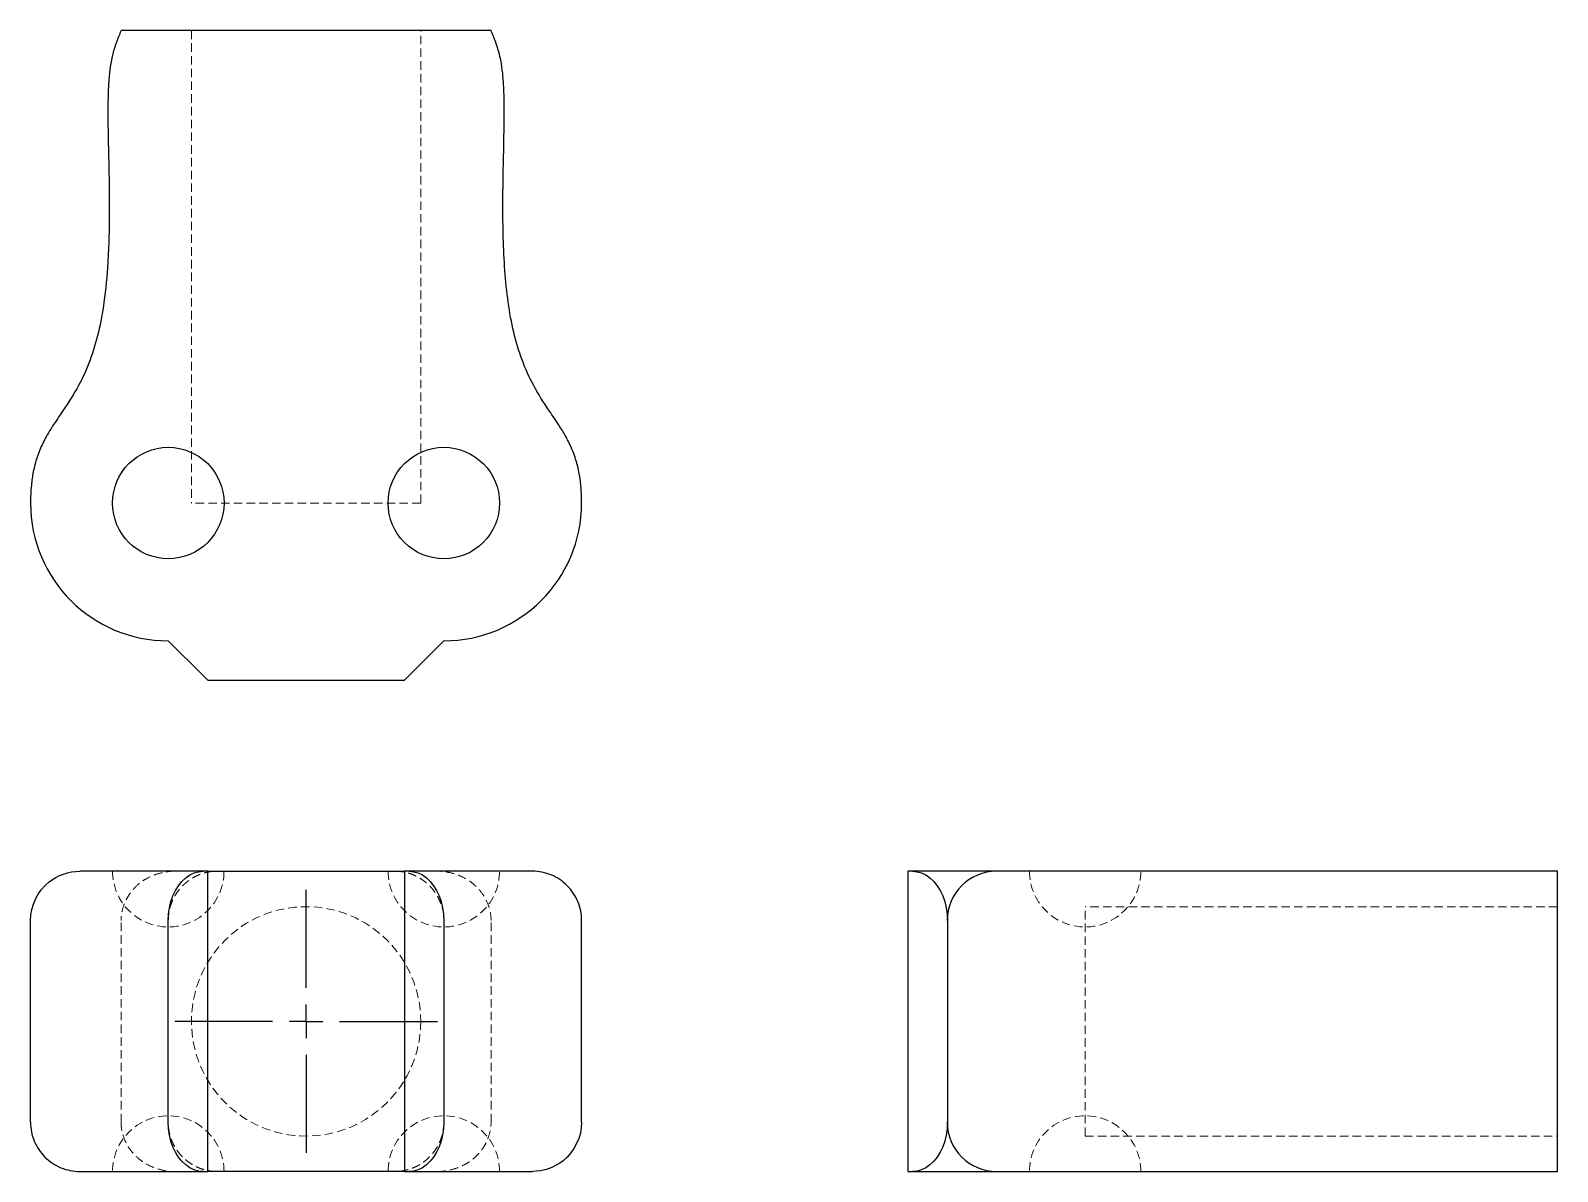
# Model space of a CAD drawing. Header units: millimetres. Extents: x 42 to 270, y 35 to 205.
import ezdxf

# ---------------------------------------------------------------- set-up
doc = ezdxf.new("R2010")
doc.units = ezdxf.units.MM
doc.linetypes.add('HIDDEN', pattern=[1.905, 1.27, -0.635])
doc.layers.add('10', color=7, linetype='Continuous')

# ---------------------------------------------------------------- blocks, each defined once
blk = doc.blocks.new('SW_CENTERMARKSYMBOL_0')
at = {"layer": '10', "color": 0}
for p, q in [((0, 5), (0, 19.64)), ((0, 0), (0, 2.5)), ((-5, 0), (-19.64, 0)), ((0, 0), (-2.5, 0)), ((0, 0), (0, -2.5)), ((0, 0), (2.5, 0)), ((5, 0), (19.64, 0)), ((0, -5), (0, -19.64))]:
    blk.add_line(p, q, dxfattribs=at)

msp = doc.modelspace()

# ---------------------------------------------------------------- linework, layer by layer
at = {"color": 7, "linetype": 'Continuous', "lineweight": 25}
for p, q in [((102.63, 205.11), (63.37, 205.11)), ((62.4, 113.89), (67.6, 108.68)), ((98.4, 108.68), (103.6, 113.89)), ((68.29, 108), (67.6, 108.68)), ((68.29, 108), (97.71, 108)), ((98.4, 108.68), (97.71, 108)), ((62.4, 79.44), (49.16, 79.44)), ((67.6, 79.44), (62.4, 79.44)), ((68.29, 79.44), (67.6, 79.44)), ((68.29, 34.56), (68.29, 79.44)), ((68.29, 79.44), (97.71, 79.44)), ((97.71, 79.44), (97.71, 34.56)), ((98.4, 79.44), (97.71, 79.44)), ((103.6, 79.44), (98.4, 79.44)), ((116.84, 79.44), (103.6, 79.44)), ((173, 79.44), (173, 34.56)), ((173.68, 79.44), (173, 79.44)), ((186.24, 79.44), (173.68, 79.44)), ((199.48, 79.44), (186.24, 79.44)), ((41.8, 41.92), (41.8, 72.08)), ((62.4, 41.92), (62.4, 72.08)), ((103.6, 72.08), (103.6, 41.92)), ((124.2, 41.92), (124.2, 72.08)), ((178.89, 72.08), (178.89, 41.92)), ((270.11, 41.92), (270.11, 72.08)), ((49.16, 34.56), (62.4, 34.56)), ((62.4, 34.56), (67.6, 34.56)), ((67.6, 34.56), (68.29, 34.56)), ((97.71, 34.56), (68.29, 34.56)), ((97.71, 34.56), (98.4, 34.56)), ((98.4, 34.56), (103.6, 34.56)), ((103.6, 34.56), (116.84, 34.56)), ((173, 34.56), (173.68, 34.56)), ((173.68, 34.56), (186.24, 34.56)), ((186.24, 34.56), (199.48, 34.56))]:
    msp.add_line(p, q, dxfattribs=at)
at = {"color": 7, "linetype": 'HIDDEN', "lineweight": 18}
for p, q in [((65.86, 205.11), (65.86, 134.48)), ((100.14, 134.48), (100.14, 205.11)), ((100.14, 134.48), (65.86, 134.48)), ((199.48, 39.86), (199.48, 74.14)), ((270.11, 74.14), (199.48, 74.14)), ((55.34, 41.92), (55.34, 72.08)), ((110.66, 41.92), (110.66, 72.08)), ((199.48, 39.86), (270.11, 39.86))]:
    msp.add_line(p, q, dxfattribs=at)
at = {"color": 7, "linetype": 'HIDDEN', "lineweight": 18, "flags": 128}
for points in [[(55.34, 205.11), (55.34, 205.11)], [(110.66, 205.11), (110.66, 205.11)]]:
    msp.add_lwpolyline(points, dxfattribs=at)
at = {"color": 7, "linetype": 'Continuous', "lineweight": 25, "flags": 128}
for points in [[(62.4, 72.08), (62.45, 73.04), (62.58, 73.99), (62.8, 74.9), (63.1, 75.76), (63.48, 76.56), (63.93, 77.28), (64.44, 77.92), (65, 78.45), (65.61, 78.88), (66.26, 79.19), (66.92, 79.37), (67.6, 79.44)], [(98.4, 79.44), (99.08, 79.37), (99.74, 79.19), (100.39, 78.88), (101, 78.45), (101.56, 77.92), (102.07, 77.28), (102.52, 76.56), (102.9, 75.76), (103.2, 74.9), (103.42, 73.99), (103.55, 73.04), (103.6, 72.08)], [(173.68, 79.44), (174.36, 79.37), (175.03, 79.19), (175.67, 78.88), (176.28, 78.45), (176.85, 77.92), (177.36, 77.28), (177.81, 76.56), (178.19, 75.76), (178.49, 74.9), (178.71, 73.99), (178.84, 73.04), (178.89, 72.08)], [(67.6, 34.56), (66.92, 34.63), (66.26, 34.81), (65.61, 35.12), (65, 35.55), (64.44, 36.08), (63.93, 36.72), (63.48, 37.44), (63.1, 38.24), (62.8, 39.1), (62.58, 40.01), (62.45, 40.96), (62.4, 41.92)], [(103.6, 41.92), (103.55, 40.96), (103.42, 40.01), (103.2, 39.1), (102.9, 38.24), (102.52, 37.44), (102.07, 36.72), (101.56, 36.08), (101, 35.55), (100.39, 35.12), (99.74, 34.81), (99.08, 34.63), (98.4, 34.56)], [(178.89, 41.92), (178.84, 40.96), (178.71, 40.01), (178.49, 39.1), (178.19, 38.24), (177.81, 37.44), (177.36, 36.72), (176.85, 36.08), (176.28, 35.55), (175.67, 35.12), (175.03, 34.81), (174.36, 34.63), (173.68, 34.56)]]:
    msp.add_lwpolyline(points, dxfattribs=at)
at = {"color": 7, "linetype": 'Continuous', "lineweight": 25}
for centre in [(62.4, 134.48), (103.6, 134.48)]:
    msp.add_circle(centre, 8.33, dxfattribs=at)
at = {"color": 7, "linetype": 'HIDDEN', "lineweight": 18}
msp.add_circle((83, 57), 17.14, dxfattribs=at)
at = {"color": 7, "linetype": 'Continuous', "lineweight": 25}
for centre, radius, start, end in [((62.4, 134.48), 20.6, 180, 270), ((103.6, 134.48), 20.6, 270, 0), ((186.24, 72.08), 7.36, 90, 180), ((186.24, 41.92), 7.36, 180, 270)]:
    msp.add_arc(centre, radius, start, end, dxfattribs=at)
at = {"color": 7, "linetype": 'HIDDEN', "lineweight": 18}
for centre, start, end in [((62.4, 79.44), 180, 0), ((103.6, 79.44), 180, 0), ((199.48, 79.44), 180, 0), ((62.4, 34.56), 0, 180), ((103.6, 34.56), 0, 180), ((199.48, 34.56), 0, 180)]:
    msp.add_arc(centre, 8.33, start, end, dxfattribs=at)
at = {"color": 7, "linetype": 'Continuous', "lineweight": 25}
for points, knots in [([(55.34, 205.11), (55.23, 204.85), (54.91, 204.08), (54.49, 203), (54.17, 201.88), (53.98, 201.13), (53.72, 199.8), (53.58, 198.58), (53.44, 196.9), (53.28, 191.85), (53.49, 186.83), (53.58, 179.94), (53.59, 175.35), (53.34, 169.61), (52.76, 163.24), (51.36, 157.08), (49.06, 152), (47.15, 148.97), (45.56, 146.7), (44.68, 145.31), (44.06, 144.28), (43.15, 142.47), (42.39, 140.18), (42.07, 138.44), (41.84, 136.5), (41.8, 135.33), (41.8, 134.48)], [0.56143, 0.56143, 0.56143, 0.56143, 0.587061, 0.631536, 0.637095, 0.653773, 0.67601, 0.720485, 0.742722, 0.809434, 1.165231, 1.25418, 1.521027, 1.654451, 1.876824, 2.23262, 2.410519, 2.588417, 2.677366, 2.688485, 2.721841, 2.766315, 2.81079, 2.855264, 2.877502, 2.944213, 2.944213, 2.944213, 2.944213]), ([(63.37, 205.11), (62.86, 205.11), (62.36, 205.11), (61.38, 205.11), (60.89, 205.11), (59.94, 205.11), (59.48, 205.11), (58.83, 205.11), (58.62, 205.11), (58.22, 205.11), (58.02, 205.11), (57.45, 205.11), (57.11, 205.11), (56.66, 205.11), (56.51, 205.11), (56.25, 205.11), (56.13, 205.11), (55.81, 205.11), (55.64, 205.11), (55.41, 205.11), (55.34, 205.11), (55.34, 205.11)], [0, 0, 0, 0, 0.125, 0.125, 0.25, 0.25, 0.375, 0.375, 0.4375, 0.4375, 0.5, 0.5, 0.625, 0.625, 0.6875, 0.6875, 0.75, 0.75, 0.875, 0.875, 1, 1, 1, 1]), ([(110.66, 205.11), (110.66, 205.11), (110.6, 205.11), (110.37, 205.11), (110.2, 205.11), (109.77, 205.11), (109.51, 205.11), (108.9, 205.11), (108.55, 205.11), (107.99, 205.11), (107.8, 205.11), (107.39, 205.11), (107.17, 205.11), (106.52, 205.11), (106.07, 205.11), (105.12, 205.11), (104.63, 205.11), (103.64, 205.11), (103.14, 205.11), (102.63, 205.11)], [0, 0, 0, 0, 0.125, 0.125, 0.25, 0.25, 0.375, 0.375, 0.5, 0.5, 0.5625, 0.5625, 0.625, 0.625, 0.75, 0.75, 0.875, 0.875, 1, 1, 1, 1]), ([(124.2, 134.48), (124.2, 135.61), (124.12, 137.39), (123.61, 140.19), (122.85, 142.47), (121.86, 144.45), (120.63, 146.42), (118.85, 148.98), (116.94, 152), (114.64, 157.08), (113, 164.33), (112.37, 174.07), (112.44, 183.31), (112.64, 190.36), (112.63, 195.11), (112.53, 197.67), (112.28, 199.8), (112.01, 201.21), (111.6, 202.75), (111.09, 204.08), (110.77, 204.85), (110.66, 205.11)], [0, 0, 0, 0, 0.088949, 0.133424, 0.177898, 0.222373, 0.266847, 0.355797, 0.533695, 0.711593, 1.06739, 1.423186, 1.778983, 2.04583, 2.134779, 2.223728, 2.268203, 2.29044, 2.312678, 2.357152, 2.382796, 2.382796, 2.382796, 2.382796]), ([(41.8, 72.08), (41.8, 74.28), (43.65, 78.09), (47.51, 79.44), (49.16, 79.44)], [0, 0, 0, 0, 0.571429, 1, 1, 1, 1]), ([(124.2, 72.08), (124.2, 73.04), (124.01, 74.01), (123.27, 75.79), (122.72, 76.6), (121.36, 77.96), (120.55, 78.51), (118.77, 79.25), (117.8, 79.44), (116.84, 79.44)], [0, 0, 0, 0, 0.25, 0.25, 0.5, 0.5, 0.75, 0.75, 1, 1, 1, 1]), ([(270.11, 79.44), (269.41, 79.44), (268.71, 79.44), (267.66, 79.44), (267.3, 79.44), (266.59, 79.44), (266.23, 79.44), (265.5, 79.44), (265.12, 79.44), (264.37, 79.44), (263.99, 79.44), (263.23, 79.44), (262.84, 79.44), (262.07, 79.44), (261.69, 79.44), (260.52, 79.44), (259.75, 79.44), (258.2, 79.44), (257.42, 79.44), (255.1, 79.44), (253.55, 79.44), (250.48, 79.44), (248.94, 79.44), (245.89, 79.44), (244.36, 79.44), (241.32, 79.44), (239.79, 79.44), (236.74, 79.44), (233.69, 79.44), (230.65, 79.44), (227.61, 79.44), (226.1, 79.44), (223.11, 79.44), (221.63, 79.44), (218.72, 79.44), (217.29, 79.44), (215.19, 79.44), (214.51, 79.44), (213.15, 79.44), (212.49, 79.44), (211.18, 79.44), (210.54, 79.44), (209.26, 79.44), (208.63, 79.44), (207.37, 79.44), (206.74, 79.44), (205.75, 79.44), (205.41, 79.44), (204.72, 79.44), (204.37, 79.44), (203.28, 79.44), (202.52, 79.44), (201.01, 79.44), (200.25, 79.44), (199.48, 79.44)], [0, 0, 0, 0, 0.03125, 0.03125, 0.046875, 0.046875, 0.0625, 0.0625, 0.078125, 0.078125, 0.09375, 0.09375, 0.109375, 0.109375, 0.125, 0.125, 0.15625, 0.15625, 0.1875, 0.1875, 0.25, 0.25, 0.3125, 0.3125, 0.375, 0.375, 0.4375, 0.4375, 0.5, 0.5625, 0.5625, 0.625, 0.625, 0.6875, 0.6875, 0.75, 0.75, 0.78125, 0.78125, 0.8125, 0.8125, 0.84375, 0.84375, 0.875, 0.875, 0.90625, 0.90625, 0.921875, 0.921875, 0.9375, 0.9375, 0.96875, 0.96875, 1, 1, 1, 1]), ([(270.11, 72.08), (270.11, 72.59), (270.11, 73.09), (270.11, 74.06), (270.11, 74.55), (270.11, 75.45), (270.11, 75.88), (270.11, 76.69), (270.11, 77.06), (270.11, 77.56), (270.11, 77.72), (270.11, 78.01), (270.11, 78.15), (270.11, 78.53), (270.11, 78.74), (270.11, 79.08), (270.11, 79.22), (270.11, 79.39), (270.11, 79.44), (270.11, 79.44)], [0, 0, 0, 0, 0.125, 0.125, 0.25, 0.25, 0.375, 0.375, 0.5, 0.5, 0.5625, 0.5625, 0.625, 0.625, 0.75, 0.75, 0.875, 0.875, 1, 1, 1, 1]), ([(41.8, 41.92), (41.8, 40.96), (41.99, 39.99), (42.73, 38.21), (43.28, 37.4), (44.64, 36.04), (45.45, 35.49), (47.23, 34.75), (48.2, 34.56), (49.16, 34.56)], [0, 0, 0, 0, 0.25, 0.25, 0.5, 0.5, 0.75, 0.75, 1, 1, 1, 1]), ([(124.2, 41.92), (124.2, 39.72), (122.35, 35.91), (118.49, 34.56), (116.84, 34.56)], [0, 0, 0, 0, 0.571429, 1, 1, 1, 1]), ([(270.11, 34.56), (270.11, 34.56), (270.11, 34.61), (270.11, 34.78), (270.11, 34.91), (270.11, 35.26), (270.11, 35.47), (270.11, 35.85), (270.11, 35.98), (270.11, 36.28), (270.11, 36.43), (270.11, 36.94), (270.11, 37.31), (270.11, 37.9), (270.11, 38.11), (270.11, 38.54), (270.11, 38.77), (270.11, 39.45), (270.11, 39.92), (270.11, 40.9), (270.11, 41.41), (270.11, 41.92)], [0, 0, 0, 0, 0.125, 0.125, 0.25, 0.25, 0.375, 0.375, 0.4375, 0.4375, 0.5, 0.5, 0.625, 0.625, 0.6875, 0.6875, 0.75, 0.75, 0.875, 0.875, 1, 1, 1, 1]), ([(199.48, 34.56), (200.25, 34.56), (201.01, 34.56), (202.52, 34.56), (203.28, 34.56), (204.37, 34.56), (204.72, 34.56), (205.41, 34.56), (205.75, 34.56), (206.74, 34.56), (207.37, 34.56), (208.63, 34.56), (209.26, 34.56), (210.54, 34.56), (211.18, 34.56), (212.49, 34.56), (213.15, 34.56), (214.51, 34.56), (215.2, 34.56), (217.29, 34.56), (218.73, 34.56), (221.64, 34.56), (226.07, 34.56), (232.16, 34.56), (236.75, 34.56), (239.8, 34.56), (241.32, 34.56), (244.36, 34.56), (245.89, 34.56), (248.94, 34.56), (250.47, 34.56), (253.55, 34.56), (255.87, 34.56), (258.2, 34.56), (259.75, 34.56), (260.52, 34.56), (262.07, 34.56), (262.84, 34.56), (263.99, 34.56), (264.37, 34.56), (265.12, 34.56), (265.5, 34.56), (266.23, 34.56), (266.59, 34.56), (267.3, 34.56), (267.66, 34.56), (268.71, 34.56), (269.41, 34.56), (270.11, 34.56)], [0, 0, 0, 0, 0.03125, 0.03125, 0.0625, 0.0625, 0.078125, 0.078125, 0.09375, 0.09375, 0.125, 0.125, 0.15625, 0.15625, 0.1875, 0.1875, 0.21875, 0.21875, 0.25, 0.25, 0.3125, 0.3125, 0.375, 0.5, 0.5625, 0.5625, 0.625, 0.625, 0.6875, 0.6875, 0.75, 0.75, 0.8125, 0.84375, 0.84375, 0.875, 0.875, 0.90625, 0.90625, 0.921875, 0.921875, 0.9375, 0.9375, 0.953125, 0.953125, 0.96875, 0.96875, 1, 1, 1, 1])]:
    msp.add_open_spline(points, degree=3, knots=knots, dxfattribs=at)
at = {"color": 7, "linetype": 'HIDDEN', "lineweight": 18}
for points, knots in [([(63.37, 79.44), (62.86, 79.44), (62.36, 79.39), (61.38, 79.22), (60.89, 79.09), (59.94, 78.74), (59.48, 78.53), (58.83, 78.15), (58.62, 78.02), (58.22, 77.72), (58.02, 77.57), (57.45, 77.06), (57.11, 76.69), (56.66, 76.1), (56.51, 75.89), (56.25, 75.46), (56.13, 75.23), (55.81, 74.55), (55.64, 74.08), (55.41, 73.1), (55.34, 72.59), (55.34, 72.08)], [0, 0, 0, 0, 0.125, 0.125, 0.25, 0.25, 0.375, 0.375, 0.4375, 0.4375, 0.5, 0.5, 0.625, 0.625, 0.6875, 0.6875, 0.75, 0.75, 0.875, 0.875, 1, 1, 1, 1]), ([(62.4, 72.08), (62.42, 72.45), (62.45, 73.17), (62.68, 74.17), (63, 75.04), (63.4, 75.82), (63.84, 76.47), (64.3, 77.03), (64.74, 77.47), (65.17, 77.84), (65.66, 78.21), (66.23, 78.55), (66.92, 78.89), (67.72, 79.18), (68.65, 79.39), (69.28, 79.42), (69.62, 79.44)], [0, 0, 0, 0, 0.095324, 0.18396, 0.263875, 0.33354, 0.408731, 0.467122, 0.520315, 0.568763, 0.613908, 0.676756, 0.739535, 0.81501, 0.902227, 1, 1, 1, 1]), ([(96.38, 79.44), (96.69, 79.42), (97.29, 79.4), (98.17, 79.21), (98.96, 78.94), (99.7, 78.6), (100.33, 78.21), (100.84, 77.83), (101.25, 77.48), (101.67, 77.07), (102.15, 76.49), (102.62, 75.78), (103.03, 74.97), (103.34, 74.1), (103.56, 73.12), (103.58, 72.43), (103.6, 72.08)], [0, 0, 0, 0, 0.089742, 0.172449, 0.247066, 0.312716, 0.385185, 0.439641, 0.477522, 0.524801, 0.589695, 0.671577, 0.743362, 0.822979, 0.909087, 1, 1, 1, 1]), ([(110.66, 72.08), (110.66, 72.59), (110.6, 73.09), (110.37, 74.06), (110.2, 74.55), (109.77, 75.45), (109.51, 75.88), (108.9, 76.69), (108.55, 77.06), (107.99, 77.56), (107.8, 77.72), (107.39, 78.01), (107.17, 78.15), (106.52, 78.53), (106.07, 78.74), (105.12, 79.08), (104.63, 79.22), (103.64, 79.39), (103.14, 79.44), (102.63, 79.44)], [0, 0, 0, 0, 0.125, 0.125, 0.25, 0.25, 0.375, 0.375, 0.5, 0.5, 0.5625, 0.5625, 0.625, 0.625, 0.75, 0.75, 0.875, 0.875, 1, 1, 1, 1]), ([(103.95, 79.44), (104.22, 79.44), (104.49, 79.44), (104.87, 79.44), (104.99, 79.44), (105.15, 79.44), (105.19, 79.44), (105.25, 79.44), (105.27, 79.44), (105.29, 79.44), (105.27, 79.44), (105.22, 79.44), (105.19, 79.44), (105.16, 79.44)], [0, 0, 0, 0, 0.125, 0.125, 0.25, 0.25, 0.375, 0.375, 0.5, 0.5, 0.75, 0.75, 1, 1, 1, 1]), ([(55.34, 41.92), (55.34, 41.41), (55.4, 40.91), (55.63, 39.94), (55.8, 39.45), (56.23, 38.55), (56.49, 38.12), (57.1, 37.31), (57.45, 36.94), (58.01, 36.44), (58.2, 36.28), (58.61, 35.99), (58.83, 35.85), (59.48, 35.47), (59.93, 35.26), (60.88, 34.92), (61.37, 34.78), (62.36, 34.61), (62.86, 34.56), (63.37, 34.56)], [0, 0, 0, 0, 0.125, 0.125, 0.25, 0.25, 0.375, 0.375, 0.5, 0.5, 0.5625, 0.5625, 0.625, 0.625, 0.75, 0.75, 0.875, 0.875, 1, 1, 1, 1]), ([(69.62, 34.56), (69.31, 34.58), (68.71, 34.6), (67.83, 34.79), (67.04, 35.06), (66.3, 35.4), (65.67, 35.79), (65.16, 36.17), (64.75, 36.52), (64.33, 36.93), (63.85, 37.51), (63.38, 38.22), (62.97, 39.03), (62.66, 39.9), (62.44, 40.88), (62.42, 41.57), (62.4, 41.92)], [0, 0, 0, 0, 0.089742, 0.172449, 0.247066, 0.312716, 0.385185, 0.439641, 0.477522, 0.524801, 0.589695, 0.671577, 0.743362, 0.822979, 0.909087, 1, 1, 1, 1]), ([(103.6, 41.92), (103.58, 41.55), (103.55, 40.83), (103.32, 39.83), (103, 38.96), (102.6, 38.18), (102.16, 37.53), (101.7, 36.97), (101.26, 36.53), (100.83, 36.16), (100.34, 35.79), (99.77, 35.45), (99.08, 35.11), (98.28, 34.82), (97.35, 34.61), (96.72, 34.58), (96.38, 34.56)], [0, 0, 0, 0, 0.095324, 0.18396, 0.263875, 0.33354, 0.408731, 0.467122, 0.520315, 0.568763, 0.613908, 0.676756, 0.739535, 0.81501, 0.902227, 1, 1, 1, 1]), ([(102.63, 34.56), (103.14, 34.56), (103.64, 34.61), (104.62, 34.78), (105.11, 34.91), (106.06, 35.26), (106.52, 35.47), (107.17, 35.85), (107.38, 35.98), (107.78, 36.28), (107.98, 36.43), (108.55, 36.94), (108.89, 37.31), (109.34, 37.9), (109.49, 38.11), (109.75, 38.54), (109.87, 38.77), (110.19, 39.45), (110.36, 39.92), (110.59, 40.9), (110.66, 41.41), (110.66, 41.92)], [0, 0, 0, 0, 0.125, 0.125, 0.25, 0.25, 0.375, 0.375, 0.4375, 0.4375, 0.5, 0.5, 0.625, 0.625, 0.6875, 0.6875, 0.75, 0.75, 0.875, 0.875, 1, 1, 1, 1])]:
    msp.add_open_spline(points, degree=3, knots=knots, dxfattribs=at)
for points in [[(60.75, 79.44), (60.77, 79.44), (60.8, 79.44), (60.86, 79.44)], [(105.25, 34.56), (105.23, 34.56), (105.2, 34.56), (105.14, 34.56)]]:
    msp.add_open_spline(points, degree=3, dxfattribs=at)

# ---------------------------------------------------------------- block references
at = {"layer": '10'}
msp.add_blockref('SW_CENTERMARKSYMBOL_0', (83, 57), dxfattribs=at)

doc.saveas('drawing.dxf')
